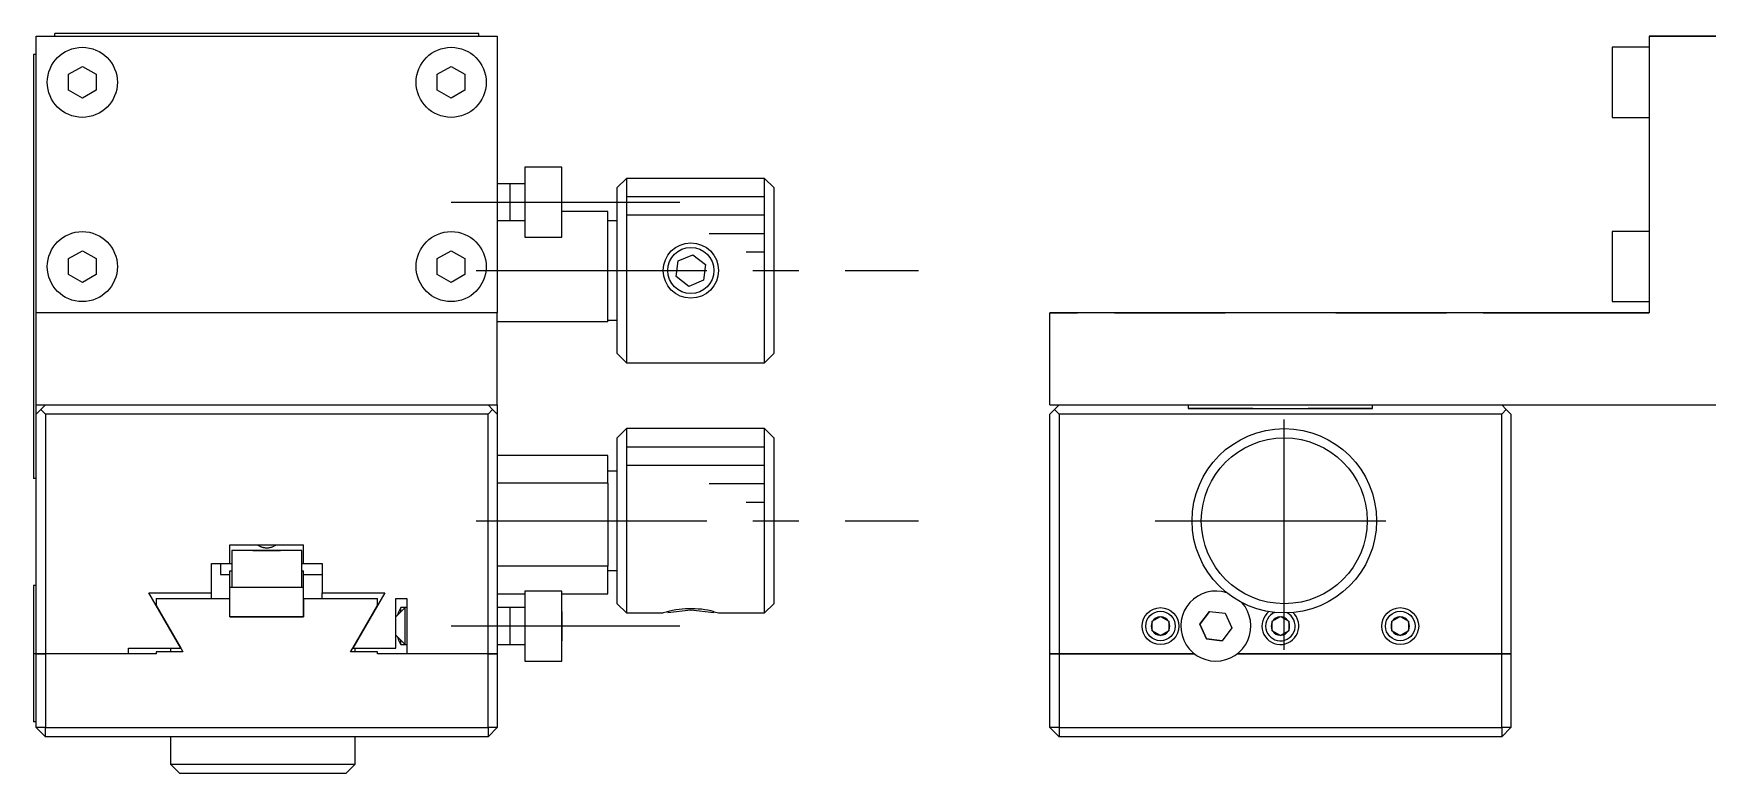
# Model space of a CAD drawing. Extents: x 62 to 396, y -18 to 239.
# Drawn here: x 211.9 to 302.6, y 109 to 149.1 of the extents above; entities that cross this region are included whole.
import ezdxf

# ---------------------------------------------------------------- set-up
doc = ezdxf.new("R2010")
doc.units = 0
doc.header["$LTSCALE"] = 10
doc.linetypes.add('CENTER', pattern=[2, 1.25, -0.25, 0.25, -0.25])
doc.layers.get('0').update_dxf_attribs({"linetype": 'CONTINUOUS'})
doc.layers.add('CENTER', color=1, linetype='CENTER')

msp = doc.modelspace()

# ---------------------------------------------------------------- linework, layer by layer
at = {"color": 7, "linetype": 'CONTINUOUS'}
for p, q in [((212.002794, 148.988172), (237.002794, 148.988172)), ((212.002794, 133.988172), (212.002794, 148.988172)), ((213.002794, 148.988172), (213.002794, 149.138172)), ((213.002794, 148.988172), (213.002794, 149.138172)), ((236.002794, 149.138172), (213.002794, 149.138172)), ((236.002794, 148.988172), (236.002794, 149.138172)), ((237.002794, 148.988172), (237.002794, 141.988177)), ((304.471916, 148.988172), (299.471916, 148.988172)), ((299.471916, 148.988172), (299.471916, 133.988172)), ((299.471916, 148.988172), (304.471916, 148.988172)), ((211.852794, 147.988172), (211.852794, 124.988172)), ((212.002794, 147.988172), (211.852794, 147.988172)), ((297.471916, 148.388172), (297.471916, 146.488172)), ((299.471916, 148.388172), (297.471916, 148.388172)), ((213.752794, 146.921184), (214.502794, 147.354197)), ((214.502794, 147.354197), (215.252794, 146.921184)), ((233.752794, 146.921184), (234.502794, 147.354197)), ((234.502794, 147.354197), (235.252794, 146.921184)), ((213.752794, 146.055159), (213.752794, 146.921184)), ((215.252794, 146.921184), (215.252794, 146.055159)), ((233.752794, 146.055159), (233.752794, 146.921184)), ((235.252794, 146.921184), (235.252794, 146.055159)), ((297.471916, 146.488172), (297.471916, 144.588172)), ((214.502794, 145.622146), (213.752794, 146.055159)), ((215.252794, 146.055159), (214.502794, 145.622146)), ((234.502794, 145.622146), (233.752794, 146.055159)), ((235.252794, 146.055159), (234.502794, 145.622146)), ((297.471916, 144.588172), (299.471916, 144.588172)), ((237.002794, 141.988177), (237.002794, 138.988172)), ((238.502794, 141.888172), (238.502794, 141.727703)), ((240.502794, 141.888172), (238.502794, 141.888172)), ((238.502794, 141.727703), (238.502794, 138.088172)), ((240.502794, 141.727703), (240.502794, 141.888172)), ((240.502794, 138.088172), (240.502794, 141.727703)), ((237.702794, 140.988172), (237.002794, 140.988172)), ((237.702794, 140.988172), (237.697794, 140.988172)), ((237.702794, 140.97395), (237.702794, 140.988177)), ((237.707794, 140.988172), (237.702794, 140.988172)), ((238.502794, 140.988172), (237.702794, 140.988172)), ((237.702794, 140.921757), (237.702794, 140.97395)), ((237.702794, 140.879183), (237.702794, 140.921757)), ((237.702794, 140.833934), (237.702794, 140.879183)), ((237.702794, 138.988167), (237.702794, 140.833934)), ((244.002794, 141.27604), (243.502794, 140.77604)), ((243.502794, 131.77604), (243.502794, 140.77604)), ((244.002794, 141.27604), (244.002794, 131.27604)), ((251.502794, 141.27604), (244.002794, 141.27604)), ((251.502794, 136.27604), (251.502794, 141.27604)), ((252.002794, 140.77604), (251.502794, 141.27604)), ((252.002794, 140.77604), (252.002794, 136.27604)), ((237.002794, 138.988172), (237.002794, 135.488177)), ((237.002794, 138.988172), (237.702794, 138.988172)), ((237.697794, 138.988172), (237.702794, 138.988172)), ((237.702794, 138.988172), (237.707794, 138.988172)), ((237.702794, 138.988172), (238.502794, 138.988172)), ((243.002794, 139.488172), (240.502794, 139.488172)), ((243.002794, 133.488172), (243.002794, 139.488172)), ((243.502794, 138.97604), (243.002794, 138.97604)), ((238.502794, 138.088172), (240.502794, 138.088172)), ((297.471916, 138.388172), (297.471916, 136.488172)), ((299.471916, 138.388172), (297.471916, 138.388172)), ((213.752794, 136.921184), (214.502794, 137.354197)), ((214.502794, 137.354197), (215.252794, 136.921184)), ((233.752794, 136.921184), (234.502794, 137.354197)), ((234.502794, 137.354197), (235.252794, 136.921184)), ((246.81559, 136.80306), (247.615605, 137.134686)), ((247.615605, 137.134686), (248.302809, 136.607665)), ((213.752794, 136.055159), (213.752794, 136.921184)), ((215.252794, 136.921184), (215.252794, 136.055159)), ((233.752794, 136.055159), (233.752794, 136.921184)), ((235.252794, 136.921184), (235.252794, 136.055159)), ((246.702779, 135.944414), (246.81559, 136.80306)), ((248.302809, 136.607665), (248.189998, 135.749019)), ((251.502794, 131.27604), (251.502794, 136.27604)), ((252.002794, 136.27604), (252.002794, 131.77604)), ((297.471916, 136.488172), (297.471916, 134.588172)), ((214.502794, 135.622146), (213.752794, 136.055159)), ((215.252794, 136.055159), (214.502794, 135.622146)), ((234.502794, 135.622146), (233.752794, 136.055159)), ((235.252794, 136.055159), (234.502794, 135.622146)), ((237.002794, 135.488177), (237.002794, 133.988172)), ((247.389982, 135.417393), (246.702779, 135.944414)), ((248.189998, 135.749019), (247.389982, 135.417393)), ((297.471916, 134.588172), (299.471916, 134.588172)), ((212.002794, 128.988172), (212.002794, 133.988172)), ((215.502789, 133.988172), (212.002794, 133.988172)), ((235.502789, 133.988172), (215.502789, 133.988172)), ((237.002794, 133.988172), (235.502789, 133.988172)), ((237.002794, 128.988172), (237.002794, 133.988172)), ((243.002794, 133.488172), (237.002794, 133.488172)), ((243.002794, 133.57604), (243.502794, 133.57604)), ((266.971916, 128.988172), (266.971916, 133.988172)), ((299.471916, 133.988172), (266.971916, 133.988172)), ((266.971916, 133.988172), (268.471921, 133.988172)), ((268.471921, 133.988172), (268.221916, 133.988172)), ((268.471921, 133.988172), (268.221916, 133.988172)), ((270.471911, 133.988172), (276.471921, 133.988172)), ((270.721916, 133.988172), (270.471911, 133.988172)), ((270.721916, 133.988172), (270.471911, 133.988172)), ((279.471916, 133.988172), (278.221916, 133.988172)), ((280.721916, 133.988172), (278.221916, 133.988172)), ((280.721916, 133.988172), (279.471916, 133.988172)), ((282.471911, 133.988172), (288.471921, 133.988172)), ((288.471921, 133.988172), (288.221916, 133.988172)), ((288.471921, 133.988172), (288.221916, 133.988172)), ((290.471911, 133.988172), (299.471916, 133.988172)), ((290.721916, 133.988172), (290.471911, 133.988172)), ((290.721916, 133.988172), (290.471911, 133.988172)), ((243.502794, 131.77604), (244.002794, 131.27604)), ((251.502794, 131.27604), (252.002794, 131.77604)), ((244.002794, 131.27604), (251.502794, 131.27604)), ((212.002794, 128.988172), (213.502794, 128.988172)), ((212.002794, 128.488172), (212.002794, 128.988172)), ((212.502794, 128.988172), (212.252794, 128.738172)), ((213.502794, 128.988172), (233.502794, 128.988172)), ((233.502794, 128.988172), (237.002794, 128.988172)), ((236.752794, 128.738172), (236.502794, 128.988172)), ((237.002794, 128.988172), (237.002794, 128.488172)), ((266.971916, 128.988172), (304.471916, 128.988172)), ((267.221916, 128.738172), (267.471916, 128.988172)), ((267.471916, 128.988172), (267.221916, 128.738172)), ((274.471916, 128.988172), (274.471916, 128.788172)), ((284.471916, 128.788172), (284.471916, 128.988172)), ((291.471916, 128.988172), (291.721916, 128.738172)), ((291.721916, 128.738172), (291.471916, 128.988172)), ((212.252794, 128.738172), (212.002794, 128.488172)), ((212.002794, 115.488172), (212.002794, 128.488172)), ((212.502794, 128.488172), (212.252794, 128.738172)), ((212.502794, 128.488172), (212.502794, 115.488172)), ((236.502794, 128.488172), (212.502794, 128.488172)), ((236.752794, 128.738172), (236.502794, 128.488172)), ((236.502794, 115.488172), (236.502794, 128.488172)), ((237.002794, 128.488172), (236.752794, 128.738172)), ((237.002794, 128.488172), (237.002794, 115.988172)), ((267.221916, 128.738172), (266.971916, 128.488172)), ((266.971916, 128.488172), (267.221916, 128.738172)), ((266.971916, 115.488172), (266.971916, 128.488172)), ((267.471916, 128.488172), (267.221916, 128.738172)), ((291.471916, 128.488172), (267.471916, 128.488172)), ((267.471916, 128.488172), (267.471916, 115.488172)), ((274.471916, 128.788172), (284.471916, 128.788172)), ((277.971921, 128.788172), (274.471916, 128.788172)), ((284.471916, 128.788172), (280.971911, 128.788172)), ((291.721916, 128.738172), (291.471916, 128.488172)), ((291.471916, 115.488172), (291.471916, 128.488172)), ((291.971916, 128.488172), (291.721916, 128.738172)), ((291.721916, 128.738172), (291.971916, 128.488172)), ((291.971916, 128.488172), (291.971916, 115.488172)), ((244.002794, 127.700304), (243.502794, 127.200304)), ((243.502794, 118.200304), (243.502794, 127.200304)), ((244.002794, 127.700304), (244.002794, 117.700304)), ((251.502794, 127.700304), (244.002794, 127.700304)), ((251.502794, 117.700304), (251.502794, 127.700304)), ((252.002794, 127.200304), (251.502794, 127.700304)), ((252.002794, 127.200304), (252.002794, 118.200304)), ((243.002794, 126.238172), (237.002794, 126.238172)), ((243.002794, 124.738172), (243.002794, 126.238172)), ((243.502794, 125.400304), (243.002794, 125.400304)), ((212.002794, 124.988172), (211.852794, 124.988172)), ((212.002794, 124.988172), (211.852794, 124.988172)), ((243.002794, 124.738172), (237.002794, 124.738172)), ((243.002794, 124.738172), (243.002794, 120.238172)), ((222.502794, 121.388172), (226.502794, 121.388172)), ((222.502794, 120.388172), (222.502794, 121.388172)), ((226.402794, 121.088172), (222.602794, 121.088172)), ((226.402794, 121.088172), (222.602794, 121.088172)), ((222.602794, 121.088172), (222.602794, 119.088172)), ((223.752794, 121.088172), (224.502794, 121.088172)), ((224.502794, 121.088172), (223.752794, 121.088172)), ((224.036491, 121.362243), (223.999917, 121.388172)), ((224.074428, 121.338139), (224.036491, 121.362243)), ((224.113614, 121.315991), (224.074428, 121.338139)), ((224.143026, 121.301092), (224.113614, 121.315991)), ((224.173071, 121.287311), (224.143026, 121.301092)), ((224.203685, 121.274693), (224.173071, 121.287311)), ((224.234802, 121.263284), (224.203685, 121.274693)), ((224.267648, 121.252739), (224.234802, 121.263284)), ((224.300993, 121.243545), (224.267648, 121.252739)), ((224.334741, 121.235739), (224.300993, 121.243545)), ((224.368798, 121.229355), (224.334741, 121.235739)), ((224.402051, 121.224549), (224.368798, 121.229355)), ((224.435534, 121.221101), (224.402051, 121.224549)), ((224.469147, 121.219024), (224.435534, 121.221101)), ((224.502794, 121.218329), (224.469147, 121.219024)), ((224.537576, 121.219072), (224.502794, 121.218329)), ((225.252794, 121.088172), (224.502794, 121.088172)), ((224.502794, 121.088172), (225.252794, 121.088172)), ((224.57232, 121.221292), (224.537576, 121.219072)), ((224.60692, 121.224975), (224.57232, 121.221292)), ((224.641267, 121.23011), (224.60692, 121.224975)), ((224.674276, 121.236464), (224.641267, 121.23011)), ((224.706987, 121.244154), (224.674276, 121.236464)), ((224.739314, 121.25315), (224.706987, 121.244154)), ((224.77117, 121.263416), (224.739314, 121.25315)), ((224.803015, 121.275127), (224.77117, 121.263416)), ((224.834332, 121.288105), (224.803015, 121.275127)), ((224.86505, 121.302298), (224.834332, 121.288105)), ((224.895101, 121.31766), (224.86505, 121.302298)), ((224.933182, 121.339354), (224.895101, 121.31766)), ((224.970072, 121.3629), (224.933182, 121.339354)), ((225.005671, 121.388172), (224.970072, 121.3629)), ((226.402794, 119.088172), (226.402794, 121.088172)), ((226.502794, 120.388172), (226.502794, 121.388172)), ((221.502794, 120.388172), (222.502794, 120.388172)), ((221.502794, 118.788172), (221.502794, 120.388172)), ((222.002794, 120.388172), (222.002794, 119.792804)), ((222.502794, 120.388172), (222.602794, 120.388172)), ((222.502794, 119.988172), (222.602794, 119.988172)), ((222.502794, 119.088172), (222.502794, 119.988172)), ((226.402794, 120.388172), (226.502794, 120.388172)), ((226.402794, 119.988172), (226.502794, 119.988172)), ((226.502794, 120.388172), (227.502794, 120.388172)), ((226.502794, 119.088172), (226.502794, 119.988172)), ((227.502794, 120.388172), (227.502794, 118.788172)), ((243.002794, 120.238172), (237.002794, 120.238172)), ((243.002794, 118.738172), (243.002794, 120.238172)), ((243.002794, 120.000304), (243.502794, 120.000304)), ((212.002794, 119.188172), (211.852794, 119.188172)), ((211.852794, 119.188172), (211.852794, 115.488172)), ((222.002794, 119.792804), (222.502794, 119.792804)), ((226.502794, 119.088172), (222.502794, 119.088172)), ((222.502794, 118.488172), (222.502794, 119.088172)), ((226.502794, 119.792804), (227.502794, 119.792804)), ((226.502794, 118.488172), (226.502794, 119.088172)), ((218.104718, 118.788172), (221.502794, 118.788172)), ((218.502794, 118.098683), (218.104718, 118.788172)), ((218.502794, 118.488172), (218.502794, 118.098683)), ((218.502794, 118.488172), (222.502794, 118.488172)), ((218.502794, 118.098683), (219.836768, 115.788172)), ((219.836768, 115.788172), (218.502794, 118.098683)), ((221.502794, 118.488172), (221.502794, 118.788172)), ((222.502794, 117.488172), (222.502794, 118.488172)), ((222.502794, 117.488172), (222.502794, 118.488172)), ((226.502794, 117.488172), (226.502794, 118.488172)), ((226.502794, 118.488172), (226.502794, 117.488172)), ((226.502794, 118.488172), (230.502794, 118.488172)), ((227.502794, 118.788172), (230.90087, 118.788172)), ((227.502794, 118.488172), (227.502794, 118.788172)), ((229.168819, 115.788172), (230.502794, 118.098683)), ((230.502794, 118.098683), (229.168819, 115.788172)), ((230.90087, 118.788172), (230.502794, 118.098683)), ((230.502794, 118.098683), (230.502794, 118.488172)), ((231.502794, 118.488172), (232.102794, 118.488172)), ((231.502794, 115.788172), (231.502794, 118.488172)), ((232.102794, 118.488172), (232.102794, 115.988172)), ((237.002794, 118.738172), (238.502794, 118.738172)), ((238.502794, 118.888172), (238.502794, 116.223953)), ((240.502794, 118.888172), (238.502794, 118.888172)), ((240.502794, 115.088172), (240.502794, 118.888172)), ((240.502794, 116.223953), (240.502794, 118.888172)), ((240.502794, 118.738172), (243.002794, 118.738172)), ((243.502794, 118.200304), (244.002794, 117.700304)), ((251.502794, 117.700304), (252.002794, 118.200304)), ((222.502794, 117.488172), (225.502794, 117.488172)), ((225.502794, 117.488172), (222.502794, 117.488172)), ((225.502794, 117.488172), (226.502794, 117.488172)), ((226.502794, 117.488172), (225.502794, 117.488172)), ((231.802794, 117.788172), (231.502794, 117.488172)), ((231.770743, 117.756121), (231.770743, 117.988177)), ((231.770743, 117.756121), (231.770743, 117.988172)), ((232.002794, 117.988172), (231.770743, 117.988172)), ((232.002794, 117.988172), (231.802794, 117.788172)), ((232.002794, 115.988172), (232.002794, 117.988172)), ((232.102775, 117.988172), (232.002794, 117.988172)), ((237.702794, 117.988172), (237.002813, 117.988172)), ((237.702794, 117.988172), (237.697794, 117.988172)), ((237.702794, 116.655838), (237.702794, 117.988177)), ((238.502794, 117.988172), (237.702794, 117.988172)), ((237.707794, 117.988172), (237.702794, 117.988172)), ((240.502794, 117.781055), (240.502794, 117.686279)), ((240.502794, 117.082948), (240.502794, 117.781055)), ((240.502794, 117.686279), (240.502794, 116.893395)), ((244.002794, 117.700304), (246.002799, 117.700304)), ((246.002799, 117.700304), (246.003122, 117.700304)), ((246.003122, 117.700304), (246.00376, 117.700304)), ((247.502794, 117.859075), (246.252794, 117.700304)), ((247.495106, 117.859068), (247.527068, 117.859014)), ((248.752794, 117.700304), (247.502794, 117.859075)), ((249.002789, 117.700304), (251.502794, 117.700304)), ((272.521916, 117.247979), (272.55817, 117.268911)), ((272.521916, 117.206117), (272.521916, 117.247979)), ((272.521916, 116.770227), (272.521916, 117.206117)), ((272.55817, 117.268911), (272.935662, 117.486856)), ((272.935662, 117.486856), (272.971916, 117.507787)), ((272.971916, 117.507787), (273.00817, 117.486856)), ((273.00817, 117.486856), (273.385662, 117.268911)), ((273.385662, 117.268911), (273.421916, 117.247979)), ((273.421916, 117.247979), (273.421916, 117.206117)), ((273.421916, 117.206117), (273.421916, 116.770227)), ((275.111092, 117.082948), (275.623583, 117.781055)), ((275.623583, 117.781055), (275.111092, 117.082948)), ((275.623583, 117.781055), (276.484407, 117.686279)), ((276.484407, 117.686279), (276.83274, 116.893395)), ((279.021916, 117.247979), (279.05817, 117.268911)), ((279.021916, 117.206117), (279.021916, 117.247979)), ((279.021916, 116.770227), (279.021916, 117.206117)), ((279.05817, 117.268911), (279.435662, 117.486856)), ((279.435662, 117.486856), (279.471916, 117.507787)), ((279.471916, 117.507787), (279.50817, 117.486856)), ((279.50817, 117.486856), (279.885662, 117.268911)), ((279.885662, 117.268911), (279.921916, 117.247979)), ((279.921916, 117.247979), (279.921916, 117.206117)), ((279.921916, 117.206117), (279.921916, 116.770227)), ((285.521916, 117.247979), (285.55817, 117.268911)), ((285.521916, 117.206117), (285.521916, 117.247979)), ((285.521916, 116.770227), (285.521916, 117.206117)), ((285.55817, 117.268911), (285.935662, 117.486856)), ((285.935662, 117.486856), (285.971916, 117.507787)), ((285.971916, 117.507787), (286.00817, 117.486856)), ((286.00817, 117.486856), (286.385662, 117.268911)), ((286.385662, 117.268911), (286.421916, 117.247979)), ((286.421916, 117.247979), (286.421916, 117.206117)), ((286.421916, 117.206117), (286.421916, 116.770227)), ((231.502794, 116.488172), (231.802794, 116.188172)), ((231.770743, 115.988167), (231.770743, 116.220222)), ((231.770743, 115.988172), (231.770743, 116.220222)), ((237.702794, 116.629802), (237.702794, 116.655838)), ((237.702794, 116.534179), (237.702794, 116.629802)), ((237.702794, 116.515795), (237.702794, 116.534179)), ((237.702794, 115.988167), (237.702794, 116.515795)), ((238.502794, 116.223953), (238.502794, 115.088172)), ((240.502794, 116.290065), (240.502794, 117.082948)), ((240.502794, 116.893395), (240.502794, 116.195288)), ((240.502794, 116.195288), (240.502794, 116.290065)), ((240.502794, 115.088172), (240.502794, 116.223953)), ((272.521916, 116.728364), (272.521916, 116.770227)), ((272.55817, 116.707433), (272.521916, 116.728364)), ((272.521916, 116.728364), (272.971916, 116.468556)), ((272.935662, 116.489488), (272.55817, 116.707433)), ((272.971916, 116.468556), (272.935662, 116.489488)), ((272.971916, 116.468556), (273.421916, 116.728364)), ((273.00817, 116.489488), (272.971916, 116.468556)), ((273.385662, 116.707433), (273.00817, 116.489488)), ((273.421916, 116.728364), (273.385662, 116.707433)), ((273.421916, 116.770227), (273.421916, 116.728364)), ((275.459425, 116.290065), (275.111092, 117.082948)), ((275.111092, 117.082948), (275.459425, 116.290065)), ((276.320249, 116.195288), (275.459425, 116.290065)), ((275.459425, 116.290065), (276.320249, 116.195288)), ((276.83274, 116.893395), (276.320249, 116.195288)), ((279.021916, 116.728364), (279.021916, 116.770227)), ((279.05817, 116.707433), (279.021916, 116.728364)), ((279.021916, 116.728364), (279.471916, 116.468556)), ((279.435662, 116.489488), (279.05817, 116.707433)), ((279.471916, 116.468556), (279.435662, 116.489488)), ((279.471916, 116.468556), (279.921916, 116.728364)), ((279.50817, 116.489488), (279.471916, 116.468556)), ((279.885662, 116.707433), (279.50817, 116.489488)), ((279.921916, 116.728364), (279.885662, 116.707433)), ((279.921916, 116.770227), (279.921916, 116.728364)), ((285.521916, 116.728364), (285.521916, 116.770227)), ((285.55817, 116.707433), (285.521916, 116.728364)), ((285.521916, 116.728364), (285.971916, 116.468556)), ((285.935662, 116.489488), (285.55817, 116.707433)), ((285.971916, 116.468556), (285.935662, 116.489488)), ((285.971916, 116.468556), (286.421916, 116.728364)), ((286.00817, 116.489488), (285.971916, 116.468556)), ((286.385662, 116.707433), (286.00817, 116.489488)), ((286.421916, 116.728364), (286.385662, 116.707433)), ((286.421916, 116.770227), (286.421916, 116.728364)), ((212.002794, 115.488172), (211.852794, 115.488172)), ((211.852794, 115.488172), (211.852794, 111.788172)), ((212.002794, 111.488172), (212.002794, 115.488172)), ((212.002794, 115.488172), (212.502794, 115.488172)), ((212.502794, 115.488172), (212.002794, 115.488172)), ((212.502794, 115.488172), (212.502794, 111.488172)), ((217.002794, 115.488172), (212.502794, 115.488172)), ((217.002794, 115.488172), (212.502794, 115.488172)), ((217.002794, 115.788172), (219.836768, 115.788172)), ((217.002794, 115.488172), (217.002794, 115.788172)), ((218.502794, 115.488172), (217.002794, 115.488172)), ((218.502794, 115.588172), (218.502794, 115.488172)), ((219.952239, 115.588172), (218.502794, 115.588172)), ((219.290662, 115.788172), (219.290662, 115.588172)), ((219.836768, 115.788172), (219.952239, 115.588172)), ((229.053349, 115.588172), (229.168819, 115.788172)), ((230.502794, 115.588172), (229.053349, 115.588172)), ((229.168819, 115.788172), (231.502794, 115.788172)), ((229.290662, 115.588172), (229.290662, 115.788172)), ((230.502794, 115.488172), (230.502794, 115.588172)), ((232.102794, 115.488172), (230.502794, 115.488172)), ((231.770743, 115.988172), (232.002794, 115.988172)), ((231.802794, 116.188172), (232.002794, 115.988172)), ((232.002794, 115.988172), (232.102775, 115.988172)), ((232.102794, 115.988172), (232.102794, 115.488172)), ((236.502794, 115.488172), (232.102794, 115.488172)), ((236.502794, 115.488172), (232.102794, 115.488172)), ((236.502794, 111.488172), (236.502794, 115.488172)), ((236.502794, 115.488172), (237.002794, 115.488172)), ((237.002794, 115.488172), (236.502794, 115.488172)), ((237.002794, 115.988172), (237.002794, 115.488172)), ((237.002794, 115.488172), (237.002794, 111.488172)), ((237.002813, 115.988172), (237.702794, 115.988172)), ((237.697794, 115.988172), (237.702794, 115.988172)), ((237.702794, 115.988172), (238.502794, 115.988172)), ((237.702794, 115.988172), (237.707794, 115.988172)), ((266.971916, 111.488172), (266.971916, 115.488172)), ((266.971916, 115.488172), (267.471916, 115.488172)), ((267.471916, 115.488172), (266.971916, 115.488172)), ((267.471916, 115.488172), (267.471916, 111.488172)), ((274.805726, 115.488172), (267.471916, 115.488172)), ((267.471916, 115.488172), (274.805726, 115.488172)), ((291.471916, 115.488172), (277.138106, 115.488172)), ((277.138106, 115.488172), (291.471916, 115.488172)), ((291.471916, 115.488172), (291.971916, 115.488172)), ((291.471916, 111.488172), (291.471916, 115.488172)), ((291.971916, 115.488172), (291.471916, 115.488172)), ((291.971916, 115.488172), (291.971916, 111.488172)), ((238.502794, 115.088172), (240.502794, 115.088172)), ((212.002794, 111.788172), (211.852794, 111.788172)), ((212.002794, 111.788172), (211.852794, 111.788172)), ((212.502794, 111.488172), (212.002794, 111.488172)), ((212.502794, 110.988172), (212.002794, 111.488172)), ((212.502794, 110.988172), (212.502794, 111.488172)), ((212.502794, 111.488172), (236.502794, 111.488172)), ((213.502799, 110.988172), (212.502794, 110.988172)), ((233.502799, 110.988172), (213.502799, 110.988172)), ((219.290662, 110.988172), (219.290662, 109.488172)), ((229.290662, 109.488172), (229.290662, 110.988172)), ((236.502794, 110.988172), (233.502799, 110.988172)), ((236.502794, 111.488172), (236.502794, 110.988172)), ((237.002794, 111.488172), (236.502794, 111.488172)), ((237.002794, 111.488172), (236.502794, 110.988172)), ((267.471916, 111.488172), (266.971916, 111.488172)), ((266.971916, 111.488172), (267.471916, 110.988172)), ((267.471916, 111.488172), (291.471916, 111.488172)), ((267.471916, 111.488172), (267.471916, 110.988172)), ((291.471916, 110.988172), (267.471916, 110.988172)), ((291.971916, 111.488172), (291.471916, 111.488172)), ((291.471916, 111.488172), (291.471916, 110.988172)), ((291.971916, 111.488172), (291.471916, 110.988172)), ((219.290662, 109.488172), (224.290662, 109.488172)), ((219.290662, 109.488172), (219.790662, 108.988172)), ((224.290662, 108.988172), (219.790662, 108.988172)), ((224.290662, 109.488172), (229.290662, 109.488172)), ((228.790662, 108.988172), (224.290662, 108.988172)), ((228.790662, 108.988172), (229.290662, 109.488172))]:
    msp.add_line(p, q, dxfattribs=at)
at = {"color": 3, "linetype": 'CONTINUOUS'}
for p, q in [((251.502794, 140.27604), (244.002794, 140.27604)), ((251.502794, 139.27604), (244.002794, 139.27604)), ((251.502794, 138.27604), (248.502794, 138.27604)), ((251.502794, 137.27604), (250.502794, 137.27604)), ((251.502794, 126.700304), (244.002794, 126.700304)), ((251.502794, 125.700304), (244.002794, 125.700304)), ((251.502794, 124.700304), (248.502794, 124.700304)), ((251.502794, 123.700304), (250.502794, 123.700304)), ((248.769666, 117.765227), (249.002789, 117.700304)), ((278.184053, 117.930606), (278.184053, 117.930478))]:
    msp.add_line(p, q, dxfattribs=at)
at = {"color": 7, "linetype": 'CONTINUOUS'}
for centre, radius in [((214.502794, 146.488172), 1.9), ((234.502794, 146.488172), 1.9), ((214.502794, 136.488172), 1.9), ((234.502794, 136.488172), 1.9), ((247.502794, 136.27604), 1.25), ((279.684048, 122.700304), 5), ((279.684048, 122.700304), 4.5), ((272.971916, 116.988172), 0.8), ((285.971916, 116.988172), 0.8)]:
    msp.add_circle(centre, radius, dxfattribs=at)
at = {"color": 3, "linetype": 'CONTINUOUS'}
for centre, radius in [((247.502875, 136.276689), 1.499919), ((272.971916, 116.988172), 1), ((285.971916, 116.988172), 1)]:
    msp.add_circle(centre, radius, dxfattribs=at)
at = {"color": 7, "linetype": 'CONTINUOUS'}
for centre, radius, start, end in [((275.971916, 116.988172), 1.9, 71.865985, 203.717062), ((275.971916, 116.988172), 1.9, 203.717062, 42.096911), ((233.502794, 116.988172), 2, 150, 162.885567), ((272.971916, 116.988172), 0.5, 154.158067, 205.841933), ((272.971916, 116.988172), 0.5, 94.158067, 145.841933), ((272.971916, 116.988172), 0.5, 34.158067, 85.841933), ((272.971916, 116.988172), 0.5, 334.158067, 25.841933), ((279.471916, 116.988172), 0.8, 112.505646, 63.240711), ((279.471916, 116.988172), 0.5, 154.158067, 205.841933), ((279.471916, 116.988172), 0.5, 94.158067, 145.841933), ((279.471916, 116.988172), 0.5, 34.158067, 85.841933), ((279.471916, 116.988172), 0.5, 334.158067, 25.841933), ((285.971916, 116.988172), 0.5, 154.158067, 205.841933), ((285.971916, 116.988172), 0.5, 94.158067, 145.841933), ((285.971916, 116.988172), 0.5, 34.158067, 85.841933), ((285.971916, 116.988172), 0.5, 334.158067, 25.841933), ((233.502794, 116.988172), 2, 197.114433, 210), ((272.971916, 116.988172), 0.5, 214.158067, 265.841933), ((272.971916, 116.988172), 0.5, 274.158067, 325.841933), ((279.471916, 116.988172), 0.5, 214.158067, 265.841933), ((279.471916, 116.988172), 0.5, 274.158067, 325.841933), ((285.971916, 116.988172), 0.5, 214.158067, 265.841933), ((285.971916, 116.988172), 0.5, 274.158067, 325.841933)]:
    msp.add_arc(centre, radius, start, end, dxfattribs=at)
at = {"color": 3, "linetype": 'CONTINUOUS'}
for centre, radius, start, end in [((247.49828, 112.957591), 4.972906, 75.18715, 107.501204), ((279.471916, 116.988172), 1, 128.524311, 47.222045)]:
    msp.add_arc(centre, radius, start, end, dxfattribs=at)
at = {"layer": 'CENTER', "color": 1, "linetype": 'CENTER'}
for p, q in [((234.509947, 139.988172), (246.902794, 139.988172)), ((235.865018, 136.27604), (259.845513, 136.27604)), ((279.684048, 115.700304), (279.684048, 129.700304)), ((235.865018, 122.700304), (259.845513, 122.700304)), ((272.684048, 122.700304), (286.684048, 122.700304)), ((246.902794, 116.988172), (234.509947, 116.988172))]:
    msp.add_line(p, q, dxfattribs=at)

doc.saveas('drawing.dxf')
